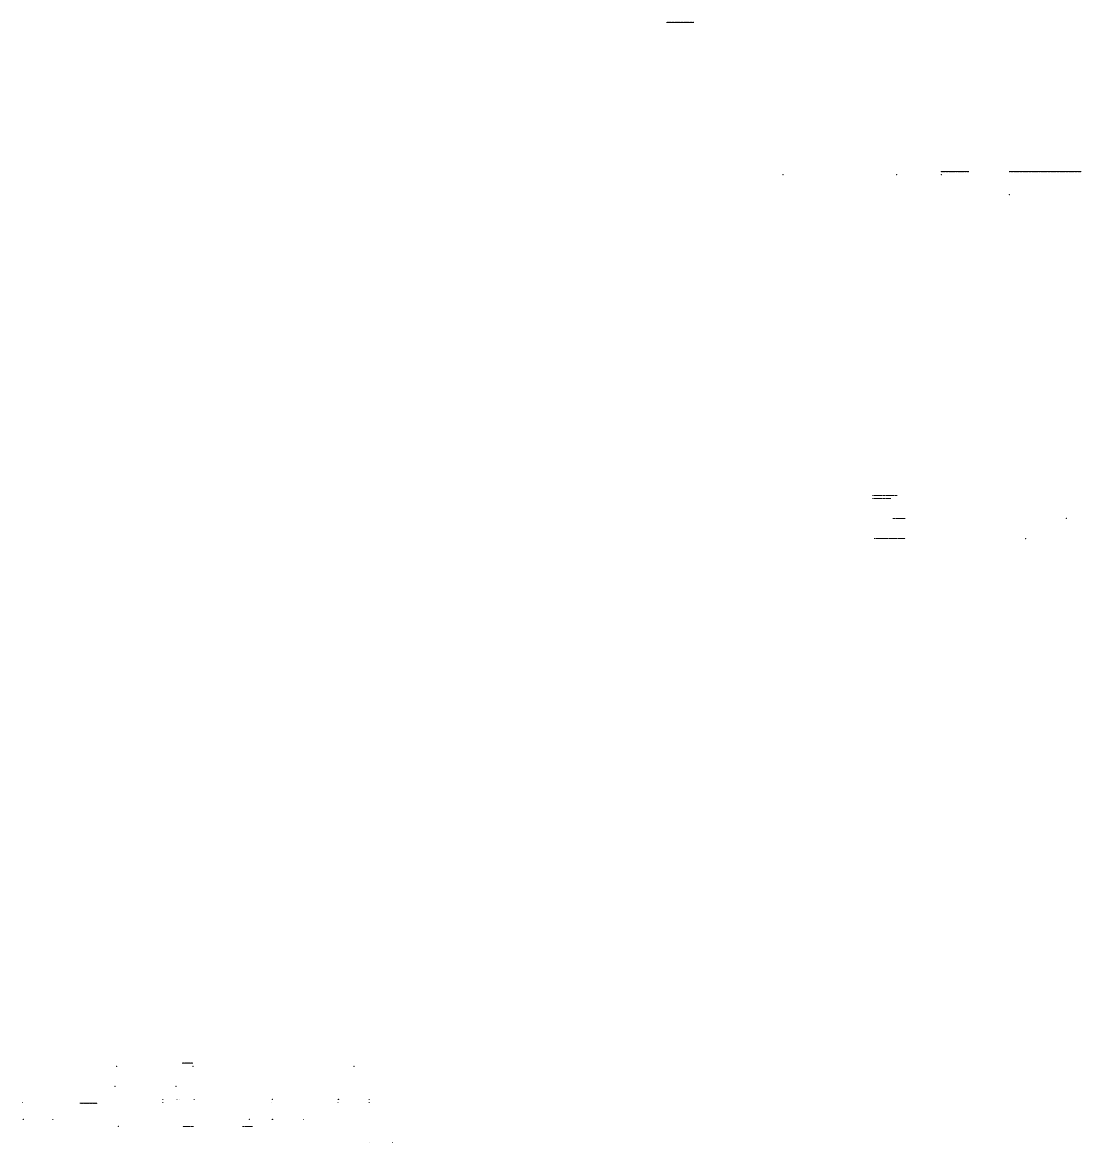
# Model space of a CAD drawing. Header units: inches. Extents: x 244 to 65245, y -2247 to 11745.
# Drawn here: x 32763 to 38670, y 1008 to 7257 of the extents above; entities that cross this region are included whole.
import ezdxf
from ezdxf.xclip import XClip

# ---------------------------------------------------------------- set-up
doc = ezdxf.new("R2010")
doc.units = ezdxf.units.IN
doc.header["$MEASUREMENT"] = 0
doc.header["$XCLIPFRAME"] = 0
for name, color, linetype, lineweight in [('HACTH', 8, 'Continuous', 13), ('hatch', 12, 'Continuous', 9), ('RAILING', 213, 'Continuous', 9)]:
    doc.layers.add(name, color=color, linetype=linetype, lineweight=lineweight)

# ---------------------------------------------------------------- blocks, each defined once
blk = doc.blocks.new('R2')
at = {"layer": 'RAILING'}
for p, q in [((-2.1, 15.9), (-2.1, 17)), ((-2.1, 17), (2.1, 17)), ((2.1, 15.9), (-2.1, 15.9)), ((-2.1, 4.8), (-1.1, 3.2)), ((-2.1, 4.8), (2.1, 4.8)), ((-2.1, 1.1), (2.1, 1.1)), ((-2.1, 0), (-2.1, 1.1)), ((-2.1, 0), (2.1, 0)), ((-1.4, 15.6), (-1.4, 15.9)), ((-1.4, 13), (-1.4, 13.1)), ((-1.4, 3), (-1.4, 2.9)), ((-1.4, 1.4), (-1.4, 1.3)), ((1.1, 13.3), (-1.1, 13.3)), ((1.1, 12.8), (-1.1, 12.8)), ((1.1, 3.2), (-1.1, 3.2)), ((1.1, 3.2), (-1.1, 3.2)), ((1.1, 2.7), (-1.1, 2.7)), ((1.1, 1.6), (-1.1, 1.6)), ((1.1, 1.1), (-1.1, 1.1)), ((-1, 1.6), (-1, 2.7)), ((-1, 2.7), (-1, 1.6)), ((1, 1.6), (1, 2.7)), ((1, 2.7), (1, 1.6)), ((2.1, 4.8), (1.1, 3.2)), ((1.4, 15.6), (1.4, 15.9)), ((1.4, 13), (1.4, 13.1)), ((1.4, 3), (1.4, 2.9)), ((1.4, 1.4), (1.4, 1.3)), ((2.1, 17), (2.1, 15.9)), ((2.1, 1.1), (2.1, 0))]:
    blk.add_line(p, q, dxfattribs=at)
for centre, radius, start, end in [((2.9, 15.2), 4.32, 173.45767, 205.5425), ((-2.3, 14.2), 1.75, 15.22841, 59.82147), ((-1.1, 13.1), 0.209, 90, 180), ((-1.1, 13), 0.209, 180, 270), ((-1.1, 3), 0.209, 90, 180), ((-1.1, 2.9), 0.209, 180, 270), ((-1.1, 1.4), 0.209, 90, 180), ((-1.1, 1.3), 0.209, 180, 270), ((-5.5, 13.1), 5.11, 2.48756, 17.33679), ((4.3, 13.7), 4.71, 155.6375, 185.02998), ((-4.3, 13.7), 4.71, 354.97002, 24.3625), ((5.5, 13.1), 5.11, 162.66321, 177.51244), ((2.3, 14.2), 1.75, 120.17853, 164.77159), ((-2.9, 15.2), 4.32, 334.4575, 6.54233), ((1.1, 13.1), 0.209, 0, 90), ((1.1, 13), 0.209, 270, 0), ((1.1, 3), 0.209, 0, 90), ((1.1, 2.9), 0.209, 270, 0), ((1.1, 1.4), 0.209, 0, 90), ((1.1, 1.3), 0.209, 270, 0)]:
    blk.add_arc(centre, radius, start, end, dxfattribs=at)
for points in [[(-2.1, 4.8), (-1.6, 5.5), (-1.2, 9.1), (-1, 12.8)], [(2.1, 4.8), (1.6, 5.5), (1.2, 9.1), (1, 12.8)]]:
    blk.add_open_spline(points, degree=3, dxfattribs=at)
blk.add_point((4.2, 0), dxfattribs=at)

msp = doc.modelspace()

# ---------------------------------------------------------------- block references
at = {"layer": 'HACTH', "ltscale": 2}
ref = msp.add_blockref('R2', (33615.6, 1322), dxfattribs=at)
XClip(ref).set_block_clipping_path([(4.0639996123, 0), (98.0639996123, 17)])
ref = msp.add_blockref('R2', (34023.9, 1136.7), dxfattribs=at)
XClip(ref).set_block_clipping_path([(1.6864605549, -17), (307.6864605549, 0)])
ref = msp.add_blockref('R2', (34330.6, 1136.7), dxfattribs=at)
XClip(ref).set_block_clipping_path([(-305.0961481407, -17), (0.9038518593, 0)])
at = {"layer": 'hatch', "ltscale": 2}
ref = msp.add_blockref('R2', (36356.2, 7256.8), dxfattribs=at)
XClip(ref).set_block_clipping_path([(-0.8695652175, -17), (151.1304347825, 0)])
ref = msp.add_blockref('R2', (36362.5, 7256.8), dxfattribs=at)
XClip(ref).set_block_clipping_path([(-7.1304347827, -17), (144.8695652173, 0)])
ref = msp.add_blockref('R2', (36368.8, 7256.8), dxfattribs=at)
XClip(ref).set_block_clipping_path([(-13.3913043479, -17), (138.6086956521, 0)])
ref = msp.add_blockref('R2', (36375, 7256.8), dxfattribs=at)
XClip(ref).set_block_clipping_path([(-19.6521739131, -17), (132.3478260869, 0)])
ref = msp.add_blockref('R2', (36381.3, 7256.8), dxfattribs=at)
XClip(ref).set_block_clipping_path([(-25.9130434783, -17), (126.0869565217, 0)])
ref = msp.add_blockref('R2', (36387.6, 7256.8), dxfattribs=at)
XClip(ref).set_block_clipping_path([(-32.1739130435, -17), (119.8260869565, 0)])
ref = msp.add_blockref('R2', (36393.8, 7256.8), dxfattribs=at)
XClip(ref).set_block_clipping_path([(-38.4347826087, -17), (113.5652173913, 0)])
ref = msp.add_blockref('R2', (36400.1, 7256.8), dxfattribs=at)
XClip(ref).set_block_clipping_path([(-44.695652174, -17), (107.304347826, 0)])
ref = msp.add_blockref('R2', (36406.3, 7256.8), dxfattribs=at)
XClip(ref).set_block_clipping_path([(-50.9565217392, -17), (101.0434782608, 0)])
ref = msp.add_blockref('R2', (36412.6, 7256.8), dxfattribs=at)
XClip(ref).set_block_clipping_path([(-57.2173913044, -17), (94.7826086956, 0)])
ref = msp.add_blockref('R2', (36418.9, 7256.8), dxfattribs=at)
XClip(ref).set_block_clipping_path([(-63.4782608696, -17), (88.5217391304, 0)])
ref = msp.add_blockref('R2', (36425.1, 7256.8), dxfattribs=at)
XClip(ref).set_block_clipping_path([(-69.7391304348, -17), (82.2608695652, 0)])
ref = msp.add_blockref('R2', (36431.4, 7256.8), dxfattribs=at)
XClip(ref).set_block_clipping_path([(-76, -17), (76, 0)])
ref = msp.add_blockref('R2', (36437.6, 7256.8), dxfattribs=at)
XClip(ref).set_block_clipping_path([(-82.2608695652, -17), (69.7391304348, 0)])
ref = msp.add_blockref('R2', (36443.9, 7256.8), dxfattribs=at)
XClip(ref).set_block_clipping_path([(-88.5217391304, -17), (63.4782608696, 0)])
ref = msp.add_blockref('R2', (36450.2, 7256.8), dxfattribs=at)
XClip(ref).set_block_clipping_path([(-94.7826086956, -17), (57.2173913044, 0)])
ref = msp.add_blockref('R2', (36456.4, 7256.8), dxfattribs=at)
XClip(ref).set_block_clipping_path([(-101.0434782608, -17), (50.9565217392, 0)])
ref = msp.add_blockref('R2', (36462.7, 7256.8), dxfattribs=at)
XClip(ref).set_block_clipping_path([(-107.304347826, -17), (44.695652174, 0)])
ref = msp.add_blockref('R2', (36468.9, 7256.8), dxfattribs=at)
XClip(ref).set_block_clipping_path([(-113.5652173913, -17), (38.4347826087, 0)])
ref = msp.add_blockref('R2', (36475.2, 7256.8), dxfattribs=at)
XClip(ref).set_block_clipping_path([(-119.8260869565, -17), (32.1739130435, 0)])
ref = msp.add_blockref('R2', (36481.5, 7256.8), dxfattribs=at)
XClip(ref).set_block_clipping_path([(-126.0869565217, -17), (25.9130434783, 0)])
ref = msp.add_blockref('R2', (36487.7, 7256.8), dxfattribs=at)
XClip(ref).set_block_clipping_path([(-132.3478260869, -17), (19.6521739131, 0)])
ref = msp.add_blockref('R2', (36494, 7256.8), dxfattribs=at)
XClip(ref).set_block_clipping_path([(-138.6086956521, -17), (13.3913043479, 0)])
ref = msp.add_blockref('R2', (36500.2, 7256.8), dxfattribs=at)
XClip(ref).set_block_clipping_path([(-144.8695652173, -17), (7.1304347827, 0)])
ref = msp.add_blockref('R2', (36506.5, 7256.8), dxfattribs=at)
XClip(ref).set_block_clipping_path([(-151.1304347825, -17), (0.8695652175, 0)])
ref = msp.add_blockref('R2', (37179.5, 6515), dxfattribs=at)
XClip(ref).set_block_clipping_path([(3.2538988847, 0.7948899148), (163.2538988847, 17.7948899148)])
ref = msp.add_blockref('R2', (37788.4, 6499.1), dxfattribs=at)
XClip(ref).set_block_clipping_path([(2.5998922339, 16.6556032066), (99.5998922339, 33.6556032066)])
ref = msp.add_blockref('R2', (37000, 6407.7), dxfattribs=at)
XClip(ref).set_block_clipping_path([(3.7305095443, 0), (342.7305095443, 17)])
ref = msp.add_blockref('R2', (37634.5, 6407.7), dxfattribs=at)
XClip(ref).set_block_clipping_path([(3.4959771374, 0), (156.4959771374, 17)])
ref = msp.add_blockref('R2', (37884.1, 6407.7), dxfattribs=at)
XClip(ref).set_block_clipping_path([(3.9271805098, 0), (156.9271805098, 17)])
ref = msp.add_blockref('R2', (37884.1, 6424.7), dxfattribs=at)
XClip(ref).set_block_clipping_path([(3.9271805098, -17), (156.9271805098, 0)])
ref = msp.add_blockref('R2', (37890.4, 6424.7), dxfattribs=at)
XClip(ref).set_block_clipping_path([(-2.3336890555, -17), (150.6663109446, 0)])
ref = msp.add_blockref('R2', (37896.6, 6424.7), dxfattribs=at)
XClip(ref).set_block_clipping_path([(-8.5945586207, -17), (144.4054413793, 0)])
ref = msp.add_blockref('R2', (37902.9, 6424.7), dxfattribs=at)
XClip(ref).set_block_clipping_path([(-14.8554281859, -17), (138.1445718141, 0)])
ref = msp.add_blockref('R2', (37909.2, 6424.7), dxfattribs=at)
XClip(ref).set_block_clipping_path([(-21.1162977511, -17), (131.8837022489, 0)])
ref = msp.add_blockref('R2', (37915.4, 6424.7), dxfattribs=at)
XClip(ref).set_block_clipping_path([(-27.3771673163, -17), (125.6228326837, 0)])
ref = msp.add_blockref('R2', (37921.7, 6424.7), dxfattribs=at)
XClip(ref).set_block_clipping_path([(-33.6380368815, -17), (119.3619631185, 0)])
ref = msp.add_blockref('R2', (37927.9, 6424.7), dxfattribs=at)
XClip(ref).set_block_clipping_path([(-39.8989064468, -17), (113.1010935533, 0)])
ref = msp.add_blockref('R2', (37934.2, 6424.7), dxfattribs=at)
XClip(ref).set_block_clipping_path([(-46.159776012, -17), (106.840223988, 0)])
ref = msp.add_blockref('R2', (37940.5, 6424.7), dxfattribs=at)
XClip(ref).set_block_clipping_path([(-52.4206455772, -17), (100.5793544228, 0)])
ref = msp.add_blockref('R2', (37946.7, 6424.7), dxfattribs=at)
XClip(ref).set_block_clipping_path([(-58.6815151424, -17), (94.3184848576, 0)])
ref = msp.add_blockref('R2', (37953, 6424.7), dxfattribs=at)
XClip(ref).set_block_clipping_path([(-64.9423847076, -17), (88.0576152924, 0)])
ref = msp.add_blockref('R2', (37959.2, 6424.7), dxfattribs=at)
XClip(ref).set_block_clipping_path([(-71.2032542728, -17), (81.7967457272, 0)])
ref = msp.add_blockref('R2', (37965.5, 6424.7), dxfattribs=at)
XClip(ref).set_block_clipping_path([(-77.4641238381, -17), (75.535876162, 0)])
ref = msp.add_blockref('R2', (37971.8, 6424.7), dxfattribs=at)
XClip(ref).set_block_clipping_path([(-83.7249934033, -17), (69.2750065967, 0)])
ref = msp.add_blockref('R2', (37978, 6424.7), dxfattribs=at)
XClip(ref).set_block_clipping_path([(-89.9858629685, -17), (63.0141370315, 0)])
ref = msp.add_blockref('R2', (37984.3, 6424.7), dxfattribs=at)
XClip(ref).set_block_clipping_path([(-96.2467325337, -17), (56.7532674663, 0)])
ref = msp.add_blockref('R2', (37990.5, 6424.7), dxfattribs=at)
XClip(ref).set_block_clipping_path([(-102.5076020989, -17), (50.4923979011, 0)])
ref = msp.add_blockref('R2', (37996.8, 6424.7), dxfattribs=at)
XClip(ref).set_block_clipping_path([(-108.7684716641, -17), (44.2315283359, 0)])
ref = msp.add_blockref('R2', (38003.1, 6424.7), dxfattribs=at)
XClip(ref).set_block_clipping_path([(-115.0293412294, -17), (37.9706587707, 0)])
ref = msp.add_blockref('R2', (38009.3, 6424.7), dxfattribs=at)
XClip(ref).set_block_clipping_path([(-121.2902107946, -17), (31.7097892054, 0)])
ref = msp.add_blockref('R2', (38015.6, 6424.7), dxfattribs=at)
XClip(ref).set_block_clipping_path([(-127.5510803598, -17), (25.4489196402, 0)])
ref = msp.add_blockref('R2', (38021.8, 6424.7), dxfattribs=at)
XClip(ref).set_block_clipping_path([(-133.811949925, -17), (19.188050075, 0)])
ref = msp.add_blockref('R2', (38028.1, 6424.7), dxfattribs=at)
XClip(ref).set_block_clipping_path([(-140.0728194902, -17), (12.9271805098, 0)])
ref = msp.add_blockref('R2', (38034.4, 6424.7), dxfattribs=at)
XClip(ref).set_block_clipping_path([(-146.3336890554, -17), (6.6663109446, 0)])
ref = msp.add_blockref('R2', (38040.6, 6424.7), dxfattribs=at)
XClip(ref).set_block_clipping_path([(-152.5945586207, -17), (0.4054413794, 0)])
ref = msp.add_blockref('R2', (38265.5, 6424.7), dxfattribs=at)
XClip(ref).set_block_clipping_path([(1.8377191337, -17), (404.8377191337, 0)])
ref = msp.add_blockref('R2', (38271.8, 6424.7), dxfattribs=at)
XClip(ref).set_block_clipping_path([(-4.4231504315, -17), (398.5768495685, 0)])
ref = msp.add_blockref('R2', (38278.1, 6424.7), dxfattribs=at)
XClip(ref).set_block_clipping_path([(-10.6840199967, -17), (392.3159800033, 0)])
ref = msp.add_blockref('R2', (38284.3, 6424.7), dxfattribs=at)
XClip(ref).set_block_clipping_path([(-16.944889562, -17), (386.055110438, 0)])
ref = msp.add_blockref('R2', (38290.6, 6424.7), dxfattribs=at)
XClip(ref).set_block_clipping_path([(-23.2057591272, -17), (379.7942408728, 0)])
ref = msp.add_blockref('R2', (38296.8, 6424.7), dxfattribs=at)
XClip(ref).set_block_clipping_path([(-29.4666286924, -17), (373.5333713076, 0)])
ref = msp.add_blockref('R2', (38303.1, 6424.7), dxfattribs=at)
XClip(ref).set_block_clipping_path([(-35.7274982576, -17), (367.2725017424, 0)])
ref = msp.add_blockref('R2', (38309.4, 6424.7), dxfattribs=at)
XClip(ref).set_block_clipping_path([(-41.9883678228, -17), (361.0116321772, 0)])
ref = msp.add_blockref('R2', (38315.6, 6424.7), dxfattribs=at)
XClip(ref).set_block_clipping_path([(-48.249237388, -17), (354.750762612, 0)])
ref = msp.add_blockref('R2', (38321.9, 6424.7), dxfattribs=at)
XClip(ref).set_block_clipping_path([(-54.5101069532, -17), (348.4898930468, 0)])
ref = msp.add_blockref('R2', (38328.1, 6424.7), dxfattribs=at)
XClip(ref).set_block_clipping_path([(-60.7709765185, -17), (342.2290234815, 0)])
ref = msp.add_blockref('R2', (38334.4, 6424.7), dxfattribs=at)
XClip(ref).set_block_clipping_path([(-67.0318460837, -17), (335.9681539163, 0)])
ref = msp.add_blockref('R2', (38340.7, 6424.7), dxfattribs=at)
XClip(ref).set_block_clipping_path([(-73.2927156489, -17), (329.7072843511, 0)])
ref = msp.add_blockref('R2', (38346.9, 6424.7), dxfattribs=at)
XClip(ref).set_block_clipping_path([(-79.5535852141, -17), (323.4464147859, 0)])
ref = msp.add_blockref('R2', (38353.2, 6424.7), dxfattribs=at)
XClip(ref).set_block_clipping_path([(-85.8144547793, -17), (317.1855452207, 0)])
ref = msp.add_blockref('R2', (38359.5, 6424.7), dxfattribs=at)
XClip(ref).set_block_clipping_path([(-92.0753243445, -17), (310.9246756555, 0)])
ref = msp.add_blockref('R2', (38365.7, 6424.7), dxfattribs=at)
XClip(ref).set_block_clipping_path([(-98.3361939098, -17), (304.6638060902, 0)])
ref = msp.add_blockref('R2', (38372, 6424.7), dxfattribs=at)
XClip(ref).set_block_clipping_path([(-104.597063475, -17), (298.402936525, 0)])
ref = msp.add_blockref('R2', (38378.2, 6424.7), dxfattribs=at)
XClip(ref).set_block_clipping_path([(-110.8579330402, -17), (292.1420669598, 0)])
ref = msp.add_blockref('R2', (38384.5, 6424.7), dxfattribs=at)
XClip(ref).set_block_clipping_path([(-117.1188026054, -17), (285.8811973946, 0)])
ref = msp.add_blockref('R2', (38390.8, 6424.7), dxfattribs=at)
XClip(ref).set_block_clipping_path([(-123.3796721706, -17), (279.6203278294, 0)])
ref = msp.add_blockref('R2', (38397, 6424.7), dxfattribs=at)
XClip(ref).set_block_clipping_path([(-129.6405417358, -17), (273.3594582642, 0)])
ref = msp.add_blockref('R2', (38403.3, 6424.7), dxfattribs=at)
XClip(ref).set_block_clipping_path([(-135.9014113011, -17), (267.0985886989, 0)])
ref = msp.add_blockref('R2', (38409.5, 6424.7), dxfattribs=at)
XClip(ref).set_block_clipping_path([(-142.1622808663, -17), (260.8377191337, 0)])
ref = msp.add_blockref('R2', (38415.8, 6424.7), dxfattribs=at)
XClip(ref).set_block_clipping_path([(-148.4231504315, -17), (254.5768495685, 0)])
ref = msp.add_blockref('R2', (38422.1, 6424.7), dxfattribs=at)
XClip(ref).set_block_clipping_path([(-154.6840199967, -17), (248.3159800033, 0)])
ref = msp.add_blockref('R2', (38428.3, 6424.7), dxfattribs=at)
XClip(ref).set_block_clipping_path([(-160.9448895619, -17), (242.0551104381, 0)])
ref = msp.add_blockref('R2', (38434.6, 6424.7), dxfattribs=at)
XClip(ref).set_block_clipping_path([(-167.2057591271, -17), (235.7942408729, 0)])
ref = msp.add_blockref('R2', (38440.8, 6424.7), dxfattribs=at)
XClip(ref).set_block_clipping_path([(-173.4666286924, -17), (229.5333713076, 0)])
ref = msp.add_blockref('R2', (38447.1, 6424.7), dxfattribs=at)
XClip(ref).set_block_clipping_path([(-179.7274982576, -17), (223.2725017424, 0)])
ref = msp.add_blockref('R2', (38453.4, 6424.7), dxfattribs=at)
XClip(ref).set_block_clipping_path([(-185.9883678228, -17), (217.0116321772, 0)])
ref = msp.add_blockref('R2', (38459.6, 6424.7), dxfattribs=at)
XClip(ref).set_block_clipping_path([(-192.249237388, -17), (210.750762612, 0)])
ref = msp.add_blockref('R2', (38465.9, 6424.7), dxfattribs=at)
XClip(ref).set_block_clipping_path([(-198.5101069532, -17), (204.4898930468, 0)])
ref = msp.add_blockref('R2', (38472.1, 6424.7), dxfattribs=at)
XClip(ref).set_block_clipping_path([(-204.7709765184, -17), (198.2290234816, 0)])
ref = msp.add_blockref('R2', (38478.4, 6424.7), dxfattribs=at)
XClip(ref).set_block_clipping_path([(-211.0318460837, -17), (191.9681539163, 0)])
ref = msp.add_blockref('R2', (38484.7, 6424.7), dxfattribs=at)
XClip(ref).set_block_clipping_path([(-217.2927156489, -17), (185.7072843511, 0)])
ref = msp.add_blockref('R2', (38490.9, 6424.7), dxfattribs=at)
XClip(ref).set_block_clipping_path([(-223.5535852141, -17), (179.4464147859, 0)])
ref = msp.add_blockref('R2', (38497.2, 6424.7), dxfattribs=at)
XClip(ref).set_block_clipping_path([(-229.8144547793, -17), (173.1855452207, 0)])
ref = msp.add_blockref('R2', (38503.5, 6424.7), dxfattribs=at)
XClip(ref).set_block_clipping_path([(-236.0753243445, -17), (166.9246756555, 0)])
ref = msp.add_blockref('R2', (38509.7, 6424.7), dxfattribs=at)
XClip(ref).set_block_clipping_path([(-242.3361939097, -17), (160.6638060903, 0)])
ref = msp.add_blockref('R2', (38516, 6424.7), dxfattribs=at)
XClip(ref).set_block_clipping_path([(-248.5970634749, -17), (154.4029365251, 0)])
ref = msp.add_blockref('R2', (38522.2, 6424.7), dxfattribs=at)
XClip(ref).set_block_clipping_path([(-254.8579330402, -17), (148.1420669598, 0)])
ref = msp.add_blockref('R2', (38528.5, 6424.7), dxfattribs=at)
XClip(ref).set_block_clipping_path([(-261.1188026054, -17), (141.8811973946, 0)])
ref = msp.add_blockref('R2', (38534.8, 6424.7), dxfattribs=at)
XClip(ref).set_block_clipping_path([(-267.3796721706, -17), (135.6203278294, 0)])
ref = msp.add_blockref('R2', (38541, 6424.7), dxfattribs=at)
XClip(ref).set_block_clipping_path([(-273.6405417358, -17), (129.3594582642, 0)])
ref = msp.add_blockref('R2', (38547.3, 6424.7), dxfattribs=at)
XClip(ref).set_block_clipping_path([(-279.901411301, -17), (123.098588699, 0)])
ref = msp.add_blockref('R2', (38553.5, 6424.7), dxfattribs=at)
XClip(ref).set_block_clipping_path([(-286.1622808662, -17), (116.8377191338, 0)])
ref = msp.add_blockref('R2', (38559.8, 6424.7), dxfattribs=at)
XClip(ref).set_block_clipping_path([(-292.4231504315, -17), (110.5768495685, 0)])
ref = msp.add_blockref('R2', (38566.1, 6424.7), dxfattribs=at)
XClip(ref).set_block_clipping_path([(-298.6840199967, -17), (104.3159800033, 0)])
ref = msp.add_blockref('R2', (38572.3, 6424.7), dxfattribs=at)
XClip(ref).set_block_clipping_path([(-304.9448895619, -17), (98.0551104381, 0)])
ref = msp.add_blockref('R2', (38578.6, 6424.7), dxfattribs=at)
XClip(ref).set_block_clipping_path([(-311.2057591271, -17), (91.7942408729, 0)])
ref = msp.add_blockref('R2', (38584.8, 6424.7), dxfattribs=at)
XClip(ref).set_block_clipping_path([(-317.4666286923, -17), (85.5333713077, 0)])
ref = msp.add_blockref('R2', (38591.1, 6424.7), dxfattribs=at)
XClip(ref).set_block_clipping_path([(-323.7274982575, -17), (79.2725017425, 0)])
ref = msp.add_blockref('R2', (38597.4, 6424.7), dxfattribs=at)
XClip(ref).set_block_clipping_path([(-329.9883678228, -17), (73.0116321772, 0)])
ref = msp.add_blockref('R2', (38603.6, 6424.7), dxfattribs=at)
XClip(ref).set_block_clipping_path([(-336.249237388, -17), (66.750762612, 0)])
ref = msp.add_blockref('R2', (38609.9, 6424.7), dxfattribs=at)
XClip(ref).set_block_clipping_path([(-342.5101069532, -17), (60.4898930468, 0)])
ref = msp.add_blockref('R2', (38616.1, 6424.7), dxfattribs=at)
XClip(ref).set_block_clipping_path([(-348.7709765184, -17), (54.2290234816, 0)])
ref = msp.add_blockref('R2', (38622.4, 6424.7), dxfattribs=at)
XClip(ref).set_block_clipping_path([(-355.0318460836, -17), (47.9681539164, 0)])
ref = msp.add_blockref('R2', (38628.7, 6424.7), dxfattribs=at)
XClip(ref).set_block_clipping_path([(-361.2927156488, -17), (41.7072843512, 0)])
ref = msp.add_blockref('R2', (38634.9, 6424.7), dxfattribs=at)
XClip(ref).set_block_clipping_path([(-367.5535852141, -17), (35.4464147859, 0)])
ref = msp.add_blockref('R2', (38641.2, 6424.7), dxfattribs=at)
XClip(ref).set_block_clipping_path([(-373.8144547793, -17), (29.1855452207, 0)])
ref = msp.add_blockref('R2', (38647.5, 6424.7), dxfattribs=at)
XClip(ref).set_block_clipping_path([(-380.0753243445, -17), (22.9246756555, 0)])
ref = msp.add_blockref('R2', (38653.7, 6424.7), dxfattribs=at)
XClip(ref).set_block_clipping_path([(-386.3361939097, -17), (16.6638060903, 0)])
ref = msp.add_blockref('R2', (38660, 6424.7), dxfattribs=at)
XClip(ref).set_block_clipping_path([(-392.5970634749, -17), (10.4029365251, 0)])
ref = msp.add_blockref('R2', (38666.2, 6424.7), dxfattribs=at)
XClip(ref).set_block_clipping_path([(-398.8579330401, -17), (4.1420669599, 0)])
ref = msp.add_blockref('R2', (38263.4, 6295.7), dxfattribs=at)
XClip(ref).set_block_clipping_path([(3.9637569796, 0), (67.9637569796, 17)])
ref = msp.add_blockref('R2', (37504.8, 4618.4), dxfattribs=at)
XClip(ref).set_block_clipping_path([(137.4731515485, 0), (-1.0782977701, 0), (-1.0782977701, -17), (103.4731515485, -17)])
ref = msp.add_blockref('R2', (37504.8, 4584.4), dxfattribs=at)
XClip(ref).set_block_clipping_path([(137.4731515485, 34), (-1.0782977701, 34), (-1.0782977701, 17), (103.4731515485, 17)])
ref = msp.add_blockref('R2', (37511.1, 4618.4), dxfattribs=at)
XClip(ref).set_block_clipping_path([(131.2122819833, 0), (-7.3391673353, 0), (-7.3391673353, -17), (97.2122819833, -17)])
ref = msp.add_blockref('R2', (37511.1, 4584.4), dxfattribs=at)
XClip(ref).set_block_clipping_path([(131.2122819833, 34), (-7.3391673353, 34), (-7.3391673353, 17), (97.2122819833, 17)])
ref = msp.add_blockref('R2', (37517.3, 4618.4), dxfattribs=at)
XClip(ref).set_block_clipping_path([(124.9514124181, 0), (-13.6000369005, 0), (-13.6000369005, -17), (90.951412418, -17)])
ref = msp.add_blockref('R2', (37517.3, 4584.4), dxfattribs=at)
XClip(ref).set_block_clipping_path([(124.9514124181, 34), (-13.6000369005, 34), (-13.6000369005, 17), (90.951412418, 17)])
ref = msp.add_blockref('R2', (37523.6, 4618.4), dxfattribs=at)
XClip(ref).set_block_clipping_path([(118.6905428529, 0), (-19.8609064657, 0), (-19.8609064657, -17), (84.6905428529, -17)])
ref = msp.add_blockref('R2', (37523.6, 4584.4), dxfattribs=at)
XClip(ref).set_block_clipping_path([(118.6905428529, 34), (-19.8609064657, 34), (-19.8609064657, 17), (84.6905428529, 17)])
ref = msp.add_blockref('R2', (37529.9, 4618.4), dxfattribs=at)
XClip(ref).set_block_clipping_path([(112.4296732876, 0), (-26.1217760309, 0), (-26.1217760309, -17), (78.4296732876, -17)])
ref = msp.add_blockref('R2', (37529.9, 4584.4), dxfattribs=at)
XClip(ref).set_block_clipping_path([(112.4296732876, 34), (-26.1217760309, 34), (-26.1217760309, 17), (78.4296732876, 17)])
ref = msp.add_blockref('R2', (37536.1, 4618.4), dxfattribs=at)
XClip(ref).set_block_clipping_path([(106.1688037224, 0), (-32.3826455962, 0), (-32.3826455962, -17), (72.1688037224, -17)])
ref = msp.add_blockref('R2', (37536.1, 4584.4), dxfattribs=at)
XClip(ref).set_block_clipping_path([(106.1688037224, 34), (-32.3826455962, 34), (-32.3826455962, 17), (72.1688037224, 17)])
ref = msp.add_blockref('R2', (37542.4, 4618.4), dxfattribs=at)
XClip(ref).set_block_clipping_path([(99.9079341572, 0), (-38.6435151614, 0), (-38.6435151614, -17), (65.9079341572, -17)])
ref = msp.add_blockref('R2', (37542.4, 4584.4), dxfattribs=at)
XClip(ref).set_block_clipping_path([(99.9079341572, 34), (-38.6435151614, 34), (-38.6435151614, 17), (65.9079341572, 17)])
ref = msp.add_blockref('R2', (37548.6, 4618.4), dxfattribs=at)
XClip(ref).set_block_clipping_path([(93.647064592, 0), (-44.9043847266, 0), (-44.9043847266, -17), (59.647064592, -17)])
ref = msp.add_blockref('R2', (37548.6, 4584.4), dxfattribs=at)
XClip(ref).set_block_clipping_path([(93.647064592, 34), (-44.9043847266, 34), (-44.9043847266, 17), (59.647064592, 17)])
ref = msp.add_blockref('R2', (37554.9, 4618.4), dxfattribs=at)
XClip(ref).set_block_clipping_path([(87.3861950268, 0), (-51.1652542918, 0), (-51.1652542918, -17), (53.3861950268, -17)])
ref = msp.add_blockref('R2', (37554.9, 4584.4), dxfattribs=at)
XClip(ref).set_block_clipping_path([(87.3861950268, 34), (-51.1652542918, 34), (-51.1652542918, 17), (53.3861950268, 17)])
ref = msp.add_blockref('R2', (37561.2, 4618.4), dxfattribs=at)
XClip(ref).set_block_clipping_path([(81.1253254616, 0), (-57.426123857, 0), (-57.426123857, -17), (47.1253254616, -17)])
ref = msp.add_blockref('R2', (37561.2, 4584.4), dxfattribs=at)
XClip(ref).set_block_clipping_path([(81.1253254616, 34), (-57.426123857, 34), (-57.426123857, 17), (47.1253254616, 17)])
ref = msp.add_blockref('R2', (37567.4, 4618.4), dxfattribs=at)
XClip(ref).set_block_clipping_path([(74.8644558964, 0), (-63.6869934222, 0), (-63.6869934222, -17), (40.8644558964, -17)])
ref = msp.add_blockref('R2', (37567.4, 4584.4), dxfattribs=at)
XClip(ref).set_block_clipping_path([(74.8644558964, 34), (-63.6869934222, 34), (-63.6869934222, 17), (40.8644558964, 17)])
ref = msp.add_blockref('R2', (37573.7, 4618.4), dxfattribs=at)
XClip(ref).set_block_clipping_path([(68.6035863312, 0), (-69.9478629874, 0), (-69.9478629874, -17), (34.6035863312, -17)])
ref = msp.add_blockref('R2', (37573.7, 4584.4), dxfattribs=at)
XClip(ref).set_block_clipping_path([(68.6035863312, 34), (-69.9478629874, 34), (-69.9478629874, 17), (34.6035863312, 17)])
ref = msp.add_blockref('R2', (37579.9, 4618.4), dxfattribs=at)
XClip(ref).set_block_clipping_path([(62.342716766, 0), (-76.2087325526, 0), (-76.2087325526, -17), (28.342716766, -17)])
ref = msp.add_blockref('R2', (37579.9, 4584.4), dxfattribs=at)
XClip(ref).set_block_clipping_path([(62.342716766, 34), (-76.2087325526, 34), (-76.2087325526, 17), (28.342716766, 17)])
ref = msp.add_blockref('R2', (37586.2, 4618.4), dxfattribs=at)
XClip(ref).set_block_clipping_path([(56.0818472008, 0), (-82.4696021178, 0), (-82.4696021178, -17), (22.0818472008, -17)])
ref = msp.add_blockref('R2', (37586.2, 4584.4), dxfattribs=at)
XClip(ref).set_block_clipping_path([(56.0818472008, 34), (-82.4696021178, 34), (-82.4696021178, 17), (22.0818472008, 17)])
ref = msp.add_blockref('R2', (37592.5, 4618.4), dxfattribs=at)
XClip(ref).set_block_clipping_path([(49.8209776356, 0), (-88.730471683, 0), (-88.730471683, -17), (15.8209776356, -17)])
ref = msp.add_blockref('R2', (37592.5, 4584.4), dxfattribs=at)
XClip(ref).set_block_clipping_path([(49.8209776356, 34), (-88.730471683, 34), (-88.730471683, 17), (15.8209776356, 17)])
ref = msp.add_blockref('R2', (37598.7, 4618.4), dxfattribs=at)
XClip(ref).set_block_clipping_path([(43.5601080703, 0), (-94.9913412482, 0), (-94.9913412482, -17), (9.5601080703, -17)])
ref = msp.add_blockref('R2', (37598.7, 4584.4), dxfattribs=at)
XClip(ref).set_block_clipping_path([(43.5601080703, 34), (-94.9913412482, 34), (-94.9913412482, 17), (9.5601080703, 17)])
ref = msp.add_blockref('R2', (37605, 4618.4), dxfattribs=at)
XClip(ref).set_block_clipping_path([(37.2992385051, 0), (-101.2522108135, 0), (-101.2522108135, -17), (3.2992385051, -17)])
ref = msp.add_blockref('R2', (37605, 4584.4), dxfattribs=at)
XClip(ref).set_block_clipping_path([(37.2992385051, 34), (-101.2522108135, 34), (-101.2522108135, 17), (3.2992385051, 17)])
ref = msp.add_blockref('R2', (37611.2, 4618.4), dxfattribs=at)
XClip(ref).set_block_clipping_path([(31.0383689399, 0), (-107.5130803787, 0), (-107.5130803787, -17), (-2.9616310601, -17)])
ref = msp.add_blockref('R2', (37617.5, 4618.4), dxfattribs=at)
XClip(ref).set_block_clipping_path([(24.7774993747, 0), (-113.7739499439, 0), (-113.7739499439, -17), (-9.2225006253, -17)])
ref = msp.add_blockref('R2', (37623.8, 4618.4), dxfattribs=at)
XClip(ref).set_block_clipping_path([(18.5166298095, 0), (-120.0348195091, 0), (-120.0348195091, -17), (-15.4833701905, -17)])
ref = msp.add_blockref('R2', (37630, 4618.4), dxfattribs=at)
XClip(ref).set_block_clipping_path([(12.2557602443, 0), (-126.2956890743, 0), (-126.2956890743, -17), (-21.7442397557, -17)])
ref = msp.add_blockref('R2', (37636.3, 4618.4), dxfattribs=at)
XClip(ref).set_block_clipping_path([(5.9948906791, 0), (-132.5565586395, 0), (-132.5565586395, -17), (-28.0051093209, -17)])
ref = msp.add_blockref('R2', (37642.6, 4618.4), dxfattribs=at)
XClip(ref).set_block_clipping_path([(-0.2659788861, 0), (-138.8174282047, 0), (-138.8174282047, -17), (-34.2659788861, -17)])
ref = msp.add_blockref('R2', (37655.1, 4601.4), dxfattribs=at)
XClip(ref).set_block_clipping_path([(32.0549701531, 17), (3.2122819835, 17), (32.0549701531, 2.5786559152)])
ref = msp.add_blockref('R2', (38581.3, 4489.4), dxfattribs=at)
XClip(ref).set_block_clipping_path([(3.5217391304, 0), (21.5217391304, 17)])
ref = msp.add_blockref('R2', (37618.7, 4472.4), dxfattribs=at)
XClip(ref).set_block_clipping_path([(-0.6711583241, 17), (63.8147020818, 34)])
ref = msp.add_blockref('R2', (37625, 4472.4), dxfattribs=at)
XClip(ref).set_block_clipping_path([(-6.9320278893, 17), (57.5538325166, 34)])
ref = msp.add_blockref('R2', (37631.2, 4472.4), dxfattribs=at)
XClip(ref).set_block_clipping_path([(-13.1928974545, 17), (51.2929629514, 34)])
ref = msp.add_blockref('R2', (37637.5, 4472.4), dxfattribs=at)
XClip(ref).set_block_clipping_path([(-19.4537670197, 17), (45.0320933862, 34)])
ref = msp.add_blockref('R2', (37643.8, 4472.4), dxfattribs=at)
XClip(ref).set_block_clipping_path([(-25.7146365849, 17), (38.7712238209, 34)])
ref = msp.add_blockref('R2', (37650, 4472.4), dxfattribs=at)
XClip(ref).set_block_clipping_path([(-31.9755061502, 17), (32.5103542557, 34)])
ref = msp.add_blockref('R2', (37656.3, 4472.4), dxfattribs=at)
XClip(ref).set_block_clipping_path([(-38.2363757154, 17), (26.2494846905, 34)])
ref = msp.add_blockref('R2', (37662.5, 4472.4), dxfattribs=at)
XClip(ref).set_block_clipping_path([(-44.4972452806, 17), (19.9886151253, 34)])
ref = msp.add_blockref('R2', (37668.8, 4472.4), dxfattribs=at)
XClip(ref).set_block_clipping_path([(-50.7581148458, 17), (13.7277455601, 34)])
ref = msp.add_blockref('R2', (37675.1, 4472.4), dxfattribs=at)
XClip(ref).set_block_clipping_path([(-57.018984411, 17), (7.4668759949, 34)])
ref = msp.add_blockref('R2', (37681.3, 4472.4), dxfattribs=at)
XClip(ref).set_block_clipping_path([(-63.2798539762, 17), (1.2060064297, 34)])
ref = msp.add_blockref('R2', (37681.3, 4472.4), dxfattribs=at)
XClip(ref).set_block_clipping_path([(1.2060064297, 17), (5.8057643964, 34)])
ref = msp.add_blockref('R2', (37687.6, 4472.4), dxfattribs=at)
XClip(ref).set_block_clipping_path([(-5.0548631355, 17), (-0.4551051688, 34)])
ref = msp.add_blockref('R2', (37513.4, 4360.4), dxfattribs=at)
XClip(ref).set_block_clipping_path([(-0.6756507487, 17), (104.6328683669, 34)])
ref = msp.add_blockref('R2', (37519.7, 4360.4), dxfattribs=at)
XClip(ref).set_block_clipping_path([(-6.9365203139, 17), (98.3719988017, 34)])
ref = msp.add_blockref('R2', (37525.9, 4360.4), dxfattribs=at)
XClip(ref).set_block_clipping_path([(-13.1973898791, 17), (92.1111292365, 34)])
ref = msp.add_blockref('R2', (37532.2, 4360.4), dxfattribs=at)
XClip(ref).set_block_clipping_path([(-19.4582594443, 17), (85.8502596713, 34)])
ref = msp.add_blockref('R2', (37538.5, 4360.4), dxfattribs=at)
XClip(ref).set_block_clipping_path([(-25.7191290096, 17), (79.5893901061, 34)])
ref = msp.add_blockref('R2', (37544.7, 4360.4), dxfattribs=at)
XClip(ref).set_block_clipping_path([(-31.9799985748, 17), (73.3285205409, 34)])
ref = msp.add_blockref('R2', (37551, 4360.4), dxfattribs=at)
XClip(ref).set_block_clipping_path([(-38.24086814, 17), (67.0676509757, 34)])
ref = msp.add_blockref('R2', (37557.2, 4360.4), dxfattribs=at)
XClip(ref).set_block_clipping_path([(-44.5017377052, 17), (60.8067814105, 34)])
ref = msp.add_blockref('R2', (37563.5, 4360.4), dxfattribs=at)
XClip(ref).set_block_clipping_path([(-50.7626072704, 17), (54.5459118453, 34)])
ref = msp.add_blockref('R2', (37569.8, 4360.4), dxfattribs=at)
XClip(ref).set_block_clipping_path([(-57.0234768356, 17), (48.28504228, 34)])
ref = msp.add_blockref('R2', (37576, 4360.4), dxfattribs=at)
XClip(ref).set_block_clipping_path([(-63.2843464008, 17), (42.0241727148, 34)])
ref = msp.add_blockref('R2', (37582.3, 4360.4), dxfattribs=at)
XClip(ref).set_block_clipping_path([(-69.545215966, 17), (35.7633031496, 34)])
ref = msp.add_blockref('R2', (37588.5, 4360.4), dxfattribs=at)
XClip(ref).set_block_clipping_path([(-75.8060855312, 17), (29.5024335844, 34)])
ref = msp.add_blockref('R2', (37594.8, 4360.4), dxfattribs=at)
XClip(ref).set_block_clipping_path([(-82.0669550964, 17), (23.2415640192, 34)])
ref = msp.add_blockref('R2', (37601.1, 4360.4), dxfattribs=at)
XClip(ref).set_block_clipping_path([(-88.3278246616, 17), (16.980694454, 34)])
ref = msp.add_blockref('R2', (37607.3, 4360.4), dxfattribs=at)
XClip(ref).set_block_clipping_path([(-94.5886942268, 17), (10.7198248888, 34)])
ref = msp.add_blockref('R2', (37613.6, 4360.4), dxfattribs=at)
XClip(ref).set_block_clipping_path([(-100.8495637921, 17), (4.4589553236, 34)])
ref = msp.add_blockref('R2', (37619.8, 4360.4), dxfattribs=at)
XClip(ref).set_block_clipping_path([(-107.1104333573, 17), (-1.8019142416, 34)])
ref = msp.add_blockref('R2', (37619.8, 4360.4), dxfattribs=at)
XClip(ref).set_block_clipping_path([(-1.8019142416, 17), (62.6839461643, 34)])
ref = msp.add_blockref('R2', (37626.1, 4360.4), dxfattribs=at)
XClip(ref).set_block_clipping_path([(-8.0627838068, 17), (56.4230765991, 34)])
ref = msp.add_blockref('R2', (37632.4, 4360.4), dxfattribs=at)
XClip(ref).set_block_clipping_path([(-14.3236533721, 17), (50.1622070339, 34)])
ref = msp.add_blockref('R2', (37638.6, 4360.4), dxfattribs=at)
XClip(ref).set_block_clipping_path([(-20.5845229373, 17), (43.9013374687, 34)])
ref = msp.add_blockref('R2', (37644.9, 4360.4), dxfattribs=at)
XClip(ref).set_block_clipping_path([(-26.8453925025, 17), (37.6404679035, 34)])
ref = msp.add_blockref('R2', (37651.2, 4360.4), dxfattribs=at)
XClip(ref).set_block_clipping_path([(-33.1062620677, 17), (31.3795983382, 34)])
ref = msp.add_blockref('R2', (37657.4, 4360.4), dxfattribs=at)
XClip(ref).set_block_clipping_path([(-39.3671316329, 17), (25.118728773, 34)])
ref = msp.add_blockref('R2', (37663.7, 4360.4), dxfattribs=at)
XClip(ref).set_block_clipping_path([(-45.6280011981, 17), (18.8578592078, 34)])
ref = msp.add_blockref('R2', (37669.9, 4360.4), dxfattribs=at)
XClip(ref).set_block_clipping_path([(-51.8888707633, 17), (12.5969896426, 34)])
ref = msp.add_blockref('R2', (37676.2, 4360.4), dxfattribs=at)
XClip(ref).set_block_clipping_path([(-58.1497403285, 17), (6.3361200774, 34)])
ref = msp.add_blockref('R2', (37682.5, 4360.4), dxfattribs=at)
XClip(ref).set_block_clipping_path([(-64.4106098937, 17), (0.0752505122, 34)])
ref = msp.add_blockref('R2', (37682.5, 4360.4), dxfattribs=at)
XClip(ref).set_block_clipping_path([(0.0752505122, 17), (4.6750084789, 34)])
ref = msp.add_blockref('R2', (37688.7, 4360.4), dxfattribs=at)
XClip(ref).set_block_clipping_path([(-6.185619053, 17), (-1.5858610863, 34)])
ref = msp.add_blockref('R2', (38354.3, 4377.4), dxfattribs=at)
XClip(ref).set_block_clipping_path([(2.8895085676, 0), (20.8895085676, 17)])
ref = msp.add_blockref('R2', (33284.5, 1434), dxfattribs=at)
XClip(ref).set_block_clipping_path([(3.3332701213, 0), (110.2665993918, 17)])
ref = msp.add_blockref('R2', (33654.6, 1451), dxfattribs=at)
XClip(ref).set_block_clipping_path([(-0.952867739, -17), (59.047132261, 0)])
ref = msp.add_blockref('R2', (33660.8, 1451), dxfattribs=at)
XClip(ref).set_block_clipping_path([(-7.2137373042, -17), (52.7862626958, 0)])
ref = msp.add_blockref('R2', (33667.1, 1451), dxfattribs=at)
XClip(ref).set_block_clipping_path([(-13.4746068694, -17), (46.5253931306, 0)])
ref = msp.add_blockref('R2', (33673.4, 1451), dxfattribs=at)
XClip(ref).set_block_clipping_path([(-19.7354764346, -17), (40.2645235654, 0)])
ref = msp.add_blockref('R2', (33679.6, 1451), dxfattribs=at)
XClip(ref).set_block_clipping_path([(-25.9963459998, -17), (34.0036540002, 0)])
ref = msp.add_blockref('R2', (33685.9, 1451), dxfattribs=at)
XClip(ref).set_block_clipping_path([(-32.257215565, -17), (27.742784435, 0)])
ref = msp.add_blockref('R2', (33692.1, 1451), dxfattribs=at)
XClip(ref).set_block_clipping_path([(-38.5180851303, -17), (21.4819148697, 0)])
ref = msp.add_blockref('R2', (33698.4, 1451), dxfattribs=at)
XClip(ref).set_block_clipping_path([(-44.7789546954, -17), (15.2210453046, 0)])
ref = msp.add_blockref('R2', (33704.7, 1451), dxfattribs=at)
XClip(ref).set_block_clipping_path([(-51.0398242607, -17), (8.9601757393, 0)])
ref = msp.add_blockref('R2', (33710.9, 1451), dxfattribs=at)
XClip(ref).set_block_clipping_path([(-57.3006938259, -17), (2.6993061741, 0)])
ref = msp.add_blockref('R2', (33710.9, 1434), dxfattribs=at)
XClip(ref).set_block_clipping_path([(2.6993061741, 0), (124.6326354446, 17)])
ref = msp.add_blockref('R2', (34607.6, 1434), dxfattribs=at)
XClip(ref).set_block_clipping_path([(3.3332701213, 0), (110.2665993918, 17)])
ref = msp.add_blockref('R2', (33276.1, 1322), dxfattribs=at)
XClip(ref).set_block_clipping_path([(2.6536906378, 0), (118.5870199083, 17)])
ref = msp.add_blockref('R2', (32765.3, 1214.7), dxfattribs=at)
XClip(ref).set_block_clipping_path([(-101.0869565217, 17), (0.9130434783, 34)])
ref = msp.add_blockref('R2', (33085.3, 1226.8), dxfattribs=at)
XClip(ref).set_block_clipping_path([(-1.2595578783, -17), (93.7404421217, 0)])
ref = msp.add_blockref('R2', (33091.5, 1226.8), dxfattribs=at)
XClip(ref).set_block_clipping_path([(-7.5204274435, -17), (87.4795725565, 0)])
ref = msp.add_blockref('R2', (33097.8, 1226.8), dxfattribs=at)
XClip(ref).set_block_clipping_path([(-13.7812970087, -17), (81.2187029913, 0)])
ref = msp.add_blockref('R2', (33104, 1226.8), dxfattribs=at)
XClip(ref).set_block_clipping_path([(-20.0421665739, -17), (74.9578334261, 0)])
ref = msp.add_blockref('R2', (33110.3, 1226.8), dxfattribs=at)
XClip(ref).set_block_clipping_path([(-26.3030361391, -17), (68.6969638608, 0)])
ref = msp.add_blockref('R2', (33116.6, 1226.8), dxfattribs=at)
XClip(ref).set_block_clipping_path([(-32.5639057043, -17), (62.4360942956, 0)])
ref = msp.add_blockref('R2', (33122.8, 1226.8), dxfattribs=at)
XClip(ref).set_block_clipping_path([(-38.8247752696, -17), (56.1752247304, 0)])
ref = msp.add_blockref('R2', (33129.1, 1226.8), dxfattribs=at)
XClip(ref).set_block_clipping_path([(-45.0856448348, -17), (49.9143551652, 0)])
ref = msp.add_blockref('R2', (33135.3, 1226.8), dxfattribs=at)
XClip(ref).set_block_clipping_path([(-51.3465144, -17), (43.6534856, 0)])
ref = msp.add_blockref('R2', (33141.6, 1226.8), dxfattribs=at)
XClip(ref).set_block_clipping_path([(-57.6073839652, -17), (37.3926160348, 0)])
ref = msp.add_blockref('R2', (33147.9, 1226.8), dxfattribs=at)
XClip(ref).set_block_clipping_path([(-63.8682535304, -17), (31.1317464696, 0)])
ref = msp.add_blockref('R2', (33154.1, 1226.8), dxfattribs=at)
XClip(ref).set_block_clipping_path([(-70.1291230956, -17), (24.8708769043, 0)])
ref = msp.add_blockref('R2', (33160.4, 1226.8), dxfattribs=at)
XClip(ref).set_block_clipping_path([(-76.3899926609, -17), (18.6100073391, 0)])
ref = msp.add_blockref('R2', (33166.6, 1226.8), dxfattribs=at)
XClip(ref).set_block_clipping_path([(-82.6508622261, -17), (12.3491377739, 0)])
ref = msp.add_blockref('R2', (33172.9, 1226.8), dxfattribs=at)
XClip(ref).set_block_clipping_path([(-88.9117317913, -17), (6.0882682087, 0)])
ref = msp.add_blockref('R2', (33179.2, 1226.8), dxfattribs=at)
XClip(ref).set_block_clipping_path([(-95.1726013565, -17), (-0.1726013565, 0)])
ref = msp.add_blockref('R2', (33545.9, 1248.7), dxfattribs=at)
XClip(ref).set_block_clipping_path([(79.964353518, 0), (-0.535646482, 0), (-0.5356464821, -17), (45.9643535181, -17)])
ref = msp.add_blockref('R2', (33545.9, 1214.7), dxfattribs=at)
XClip(ref).set_block_clipping_path([(79.964353518, 34), (-0.535646482, 34), (-0.5356464821, 17), (45.9643535181, 17)])
ref = msp.add_blockref('R2', (33627.3, 1248.7), dxfattribs=at)
XClip(ref).set_block_clipping_path([(-1.4269508297, 0), (-81.9269508298, 0), (-81.9269508298, -17), (-35.4269508297, -17)])
ref = msp.add_blockref('R2', (33639.8, 1248.7), dxfattribs=at)
XClip(ref).set_block_clipping_path([(82.5513100398, 0), (2.0513100398, 0), (36.0513100398, -17), (82.5513100398, -17)])
ref = msp.add_blockref('R2', (33721.2, 1248.7), dxfattribs=at)
XClip(ref).set_block_clipping_path([(1.1600056921, 0), (-79.3399943079, 0), (-45.3399943079, -17), (1.1600056921, -17)])
ref = msp.add_blockref('R2', (34152.7, 1248.7), dxfattribs=at)
XClip(ref).set_block_clipping_path([(1.8408557934, -17), (178.8408557934, 0)])
ref = msp.add_blockref('R2', (34152.7, 1214.7), dxfattribs=at)
XClip(ref).set_block_clipping_path([(1.8408557934, 17), (178.8408557934, 34)])
ref = msp.add_blockref('R2', (34522.6, 1248.7), dxfattribs=at)
XClip(ref).set_block_clipping_path([(-0.2040587981, -17), (176.7959412019, 0)])
ref = msp.add_blockref('R2', (34522.6, 1214.7), dxfattribs=at)
XClip(ref).set_block_clipping_path([(-0.2040587981, 17), (176.7959412019, 34)])
ref = msp.add_blockref('R2', (34697.9, 1248.7), dxfattribs=at)
XClip(ref).set_block_clipping_path([(-175.5084066241, -17), (1.4915933759, 0)])
ref = msp.add_blockref('R2', (34697.9, 1214.7), dxfattribs=at)
XClip(ref).set_block_clipping_path([(-175.5084066241, 17), (1.4915933759, 34)])
ref = msp.add_blockref('R2', (32764.5, 1136.7), dxfattribs=at)
XClip(ref).set_block_clipping_path([(1.7173128238, -17), (170.7173128238, 0)])
ref = msp.add_blockref('R2', (32933.5, 1136.7), dxfattribs=at)
XClip(ref).set_block_clipping_path([(-167.3261654371, -17), (1.6738345629, 0)])
ref = msp.add_blockref('R2', (34154.9, 1136.7), dxfattribs=at)
XClip(ref).set_block_clipping_path([(-0.3576534003, -17), (176.6423465998, 0)])
ref = msp.add_blockref('R2', (34330.2, 1136.7), dxfattribs=at)
XClip(ref).set_block_clipping_path([(-175.6620012263, -17), (1.3379987737, 0)])
ref = msp.add_blockref('R2', (33293.6, 1097.8), dxfattribs=at)
XClip(ref).set_block_clipping_path([(3.3432124552, 0), (121.3432124552, 17)])
ref = msp.add_blockref('R2', (33655.6, 1080.8), dxfattribs=at)
XClip(ref).set_block_clipping_path([(1.5805700745, 17), (62.5805700745, 34)])
ref = msp.add_blockref('R2', (33661.8, 1080.8), dxfattribs=at)
XClip(ref).set_block_clipping_path([(-4.6802994907, 17), (56.3197005093, 34)])
ref = msp.add_blockref('R2', (33668.1, 1080.8), dxfattribs=at)
XClip(ref).set_block_clipping_path([(-10.9411690559, 17), (50.0588309441, 34)])
ref = msp.add_blockref('R2', (33674.3, 1080.8), dxfattribs=at)
XClip(ref).set_block_clipping_path([(-17.2020386211, 17), (43.7979613789, 34)])
ref = msp.add_blockref('R2', (33680.6, 1080.8), dxfattribs=at)
XClip(ref).set_block_clipping_path([(-23.4629081863, 17), (37.5370918137, 34)])
ref = msp.add_blockref('R2', (33686.9, 1080.8), dxfattribs=at)
XClip(ref).set_block_clipping_path([(-29.7237777516, 17), (31.2762222484, 34)])
ref = msp.add_blockref('R2', (33693.1, 1080.8), dxfattribs=at)
XClip(ref).set_block_clipping_path([(-35.9846473168, 17), (25.0153526832, 34)])
ref = msp.add_blockref('R2', (33699.4, 1080.8), dxfattribs=at)
XClip(ref).set_block_clipping_path([(-42.245516882, 17), (18.754483118, 34)])
ref = msp.add_blockref('R2', (33705.6, 1080.8), dxfattribs=at)
XClip(ref).set_block_clipping_path([(-48.5063864472, 17), (12.4936135528, 34)])
ref = msp.add_blockref('R2', (33711.9, 1080.8), dxfattribs=at)
XClip(ref).set_block_clipping_path([(-54.7672560124, 17), (6.2327439876, 34)])
ref = msp.add_blockref('R2', (33718.2, 1080.8), dxfattribs=at)
XClip(ref).set_block_clipping_path([(-61.0281255776, 17), (-0.0281255776, 34)])
ref = msp.add_blockref('R2', (33990.6, 1080.8), dxfattribs=at)
XClip(ref).set_block_clipping_path([(0.5155919313, 17), (55.5155919314, 34)])
ref = msp.add_blockref('R2', (33996.9, 1080.8), dxfattribs=at)
XClip(ref).set_block_clipping_path([(-5.7452776339, 17), (49.2547223661, 34)])
ref = msp.add_blockref('R2', (34003.1, 1080.8), dxfattribs=at)
XClip(ref).set_block_clipping_path([(-12.0061471991, 17), (42.9938528009, 34)])
ref = msp.add_blockref('R2', (34009.4, 1080.8), dxfattribs=at)
XClip(ref).set_block_clipping_path([(-18.2670167643, 17), (36.7329832357, 34)])
ref = msp.add_blockref('R2', (34015.7, 1080.8), dxfattribs=at)
XClip(ref).set_block_clipping_path([(-24.5278863295, 17), (30.4721136705, 34)])
ref = msp.add_blockref('R2', (34021.9, 1080.8), dxfattribs=at)
XClip(ref).set_block_clipping_path([(-30.7887558947, 17), (24.2112441053, 34)])
ref = msp.add_blockref('R2', (34028.2, 1080.8), dxfattribs=at)
XClip(ref).set_block_clipping_path([(-37.0496254599, 17), (17.9503745401, 34)])
ref = msp.add_blockref('R2', (34034.5, 1080.8), dxfattribs=at)
XClip(ref).set_block_clipping_path([(-43.3104950251, 17), (11.6895049749, 34)])
ref = msp.add_blockref('R2', (34040.7, 1080.8), dxfattribs=at)
XClip(ref).set_block_clipping_path([(-49.5713645904, 17), (5.4286354097, 34)])
ref = msp.add_blockref('R2', (34047, 1080.8), dxfattribs=at)
XClip(ref).set_block_clipping_path([(-55.8322341556, 17), (-0.8322341555, 34)])
ref = msp.add_blockref('R2', (34697.5, 990.7), dxfattribs=at)
XClip(ref).set_block_clipping_path([(1.899216313, 17), (130.899216313, 34)])
ref = msp.add_blockref('R2', (34828.9, 990.7), dxfattribs=at)
XClip(ref).set_block_clipping_path([(-129.5790445566, 17), (-0.5790445566, 34)])

doc.saveas('drawing.dxf')
